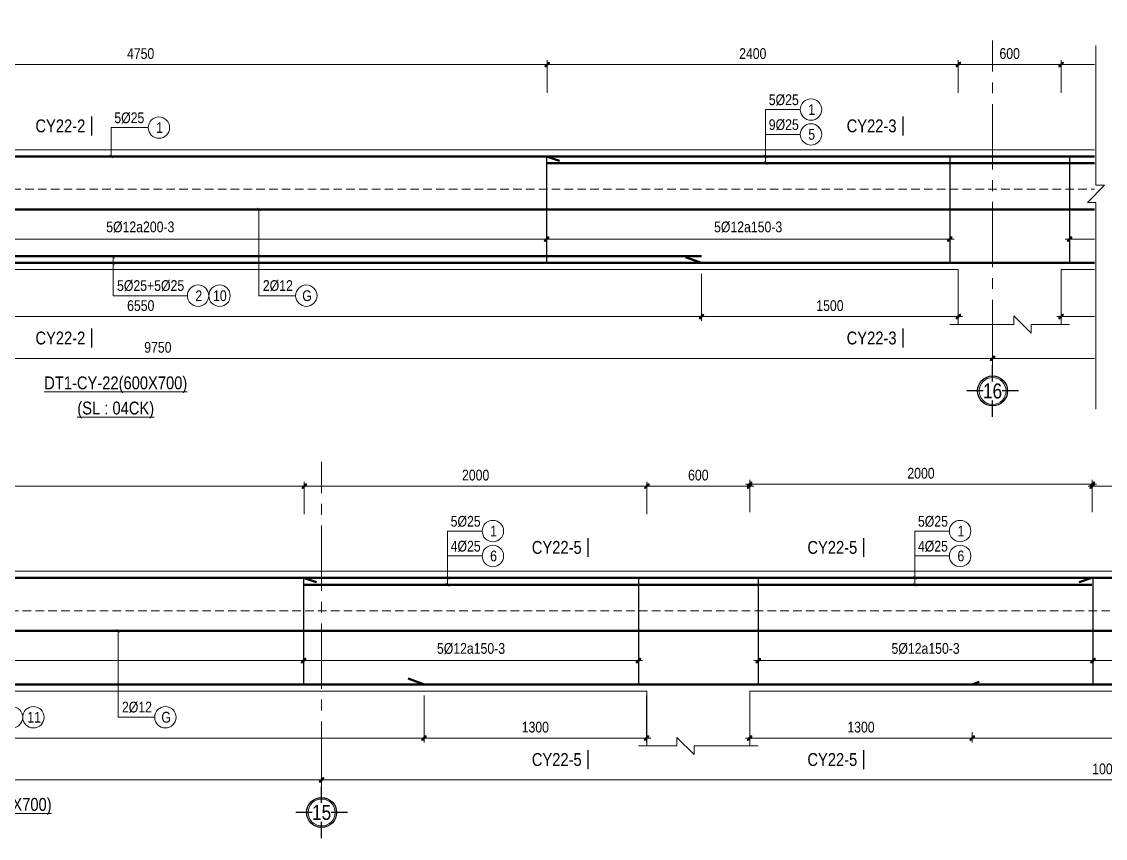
# Model space of a CAD drawing. Header units: millimetres. Extents: x 397144 to 8960116, y 345581 to 674207.
# Drawn here: x 5090010 to 5096339, y 609391 to 614160 of the extents above; entities that cross this region are included whole.
import ezdxf
from ezdxf.enums import TextEntityAlignment as Align
from ezdxf.xclip import XClip

# ---------------------------------------------------------------- set-up
doc = ezdxf.new("R2010")
doc.units = ezdxf.units.MM
doc.header["$XCLIPFRAME"] = 0
doc.header["$PDSIZE"] = -10
doc.linetypes.add('CENTER2', pattern=[28.575, 19.05, -3.175, 3.175, -3.175])
doc.linetypes.add('HIDDEN', pattern=[0.375, 0.25, -0.125])
doc.layers.get('0').update_dxf_attribs({"linetype": 'CONTINUOUS'})
doc.layers.get('Defpoints').update_dxf_attribs({"color": 12, "linetype": 'CONTINUOUS'})
for name, color, linetype, lineweight in [('2', 2, 'CONTINUOUS', 20), ('CDAI', 8, 'CONTINUOUS', 30), ('CTHEP', 2, 'CONTINUOUS', 50), ('DBAO', 3, 'CONTINUOUS', 20), ('DGIONG', 4, 'CONTINUOUS', 13), ('KTH', 150, 'CONTINUOUS', 5), ('Net khuat', 8, 'HIDDEN', 13), ('STICK', 1, 'CONTINUOUS', 9), ('TEXT', 7, 'CONTINUOUS', 15)]:
    doc.layers.add(name, color=color, linetype=linetype, lineweight=lineweight)
doc.layers.add('8', color=8, linetype='CONTINUOUS')
doc.styles.add('HELVECONDENSE', font='VHELVCN_0.TTF')
doc.styles.add('Star-HelCon', font='VHELVCN_0.TTF')
doc.styles.add('TTP-HelCon', font='VHELVCN_0.TTF')
doc.styles.add('VNI-HELVE-CONDENSE', font='VHELVCN_0.TTF')
doc.dimstyles.new('kc-25', dxfattribs={"dimtxt": 62.5, "dimasz": 20, "dimexe": 20, "dimexo": 50, "dimgap": 25, "dimtad": 3, "dimdec": 0, "dimzin": 0, "dimdsep": 46, "dimtxsty": 'VNI-HELVE-CONDENSE', "dimblk": 'DIM', "dimcen": 2.5, "dimclrd": 256, "dimclre": 154, "dimclrt": 7, "dimaunit": 1, "dimadec": 0, "dimazin": 0, "dimtfac": 1, "dimtdec": 0, "dimtix": 1, "dimtmove": 0, "dimatfit": 3, "dimldrblk": 'DOT', "dimfxl": 1, "dimtolj": 1, "dimtzin": 0, "dimarcsym": 0})
doc.dimstyles.new('TTP-25', dxfattribs={"dimscale": 25, "dimtxt": 2.5, "dimasz": 1, "dimexe": 1, "dimexo": 1, "dimgap": 0.09, "dimtad": 0, "dimdec": 4, "dimrnd": 5, "dimzin": 9, "dimdsep": 46, "dimtxsty": 'TTP-HelCon', "dimblk": 'Stick1', "dimcen": 0.09, "dimdle": 1.5, "dimclrd": 256, "dimclre": 256, "dimclrt": 7, "dimadec": 0, "dimazin": 0, "dimtfac": 1, "dimtdec": 4, "dimtmove": 0, "dimatfit": 3, "dimldrblk": '_ArchTick1', "dimfxl": 1, "dimtvp": 1, "dimtolj": 1, "dimtzin": 0, "dimarcsym": 0})

# ---------------------------------------------------------------- blocks, each defined once
blk = doc.blocks.new('Stick1')
at = {"layer": 'STICK'}
h = blk.add_hatch(color=256, dxfattribs=at)
edge = h.paths.add_edge_path()
edge.add_line((0.3, 0.5), (-0.5, -0.3))
edge.add_arc((-0.4, -0.4), 0.141, 135, 315)
edge.add_line((-0.3, -0.5), (0.5, 0.3))
edge.add_arc((0.4, 0.4), 0.141, 315, 495)
blk.add_line((1, 0), (-1, 0), dxfattribs=at)
blk.add_lwpolyline([(0.3, 0.5), (-0.5, -0.3, 1), (-0.3, -0.5), (0.5, 0.3, 1), (0.3, 0.5, 1)], format="xyb", dxfattribs=at)
blk = doc.blocks.new('*D1600')
at = {"layer": 'Defpoints', "color": 0, "transparency": 16777216}
for p in [(5102101.1, 511163.2), (5100102.1, 510974.2), (5102101.1, 510974.2)]:
    blk.add_point(p, dxfattribs=at)
at = {"layer": 'KTH', "lineweight": -2, "transparency": 16777216}
for p, q in [((5100102.1, 510999.2), (5100102.1, 511188.2)), ((5100127.1, 511163.2), (5102076.1, 511163.2)), ((5102101.1, 510999.2), (5102101.1, 511188.2))]:
    blk.add_line(p, q, dxfattribs=at)
at = {"layer": 'KTH', "lineweight": -2, "transparency": 16777216, "xscale": 25, "yscale": 25, "zscale": 25, "rotation": 180}
blk.add_blockref('Stick1', (5100102.1, 511163.2), dxfattribs=at)
at = {"layer": 'KTH', "lineweight": -2, "transparency": 16777216, "xscale": 25, "yscale": 25, "zscale": 25}
blk.add_blockref('Stick1', (5102101.1, 511163.2), dxfattribs=at)
at = {"layer": 'KTH', "color": 7, "transparency": 16777216, "insert": (5101101.6, 511227.1), "char_height": 62.5, "attachment_point": 5, "style": 'TTP-HelCon'}
blk.add_mtext('\\A1;2000', dxfattribs=at)
blk = doc.blocks.new('_ArchTick1')
at = {"color": 0, "const_width": 3.81}
blk.add_lwpolyline([(-12.7, -12.7), (12.7, 12.7)], dxfattribs=at)
blk = doc.blocks.new('*D1601')
at = {"layer": 'Defpoints', "color": 0, "transparency": 16777216}
for p in [(5097097.1, 510218.3), (5099452.1, 510201.7), (5097097.1, 510144.3)]:
    blk.add_point(p, dxfattribs=at)
at = {"layer": 'KTH', "lineweight": -2, "transparency": 16777216}
for p, q in [((5097097.1, 510193.3), (5097097.1, 510119.3)), ((5099427.1, 510144.3), (5097122.1, 510144.3)), ((5099452.1, 510176.7), (5099452.1, 510119.3))]:
    blk.add_line(p, q, dxfattribs=at)
at = {"layer": 'KTH', "lineweight": -2, "transparency": 16777216, "xscale": 25, "yscale": 25, "zscale": 25, "rotation": 180}
blk.add_blockref('Stick1', (5097097.1, 510144.3), dxfattribs=at)
at = {"layer": 'KTH', "lineweight": -2, "transparency": 16777216, "xscale": 25, "yscale": 25, "zscale": 25}
blk.add_blockref('Stick1', (5099452.1, 510144.3), dxfattribs=at)
at = {"layer": 'KTH', "color": 7, "transparency": 16777216, "insert": (5098274.6, 510214.2), "char_height": 62.5, "attachment_point": 5, "style": 'TTP-HelCon'}
blk.add_mtext('\\A1;5Þ12a150-3', dxfattribs=at)
blk = doc.blocks.new('*D1602')
at = {"layer": 'Defpoints', "color": 0, "transparency": 16777216}
for p in [(5100152.1, 510201.7), (5102101.1, 510218.3), (5102101.1, 510144.3)]:
    blk.add_point(p, dxfattribs=at)
at = {"layer": 'KTH', "lineweight": -2, "transparency": 16777216}
for p, q in [((5102101.1, 510193.3), (5102101.1, 510119.3)), ((5100152.1, 510176.7), (5100152.1, 510119.3)), ((5100177.1, 510144.3), (5102076.1, 510144.3))]:
    blk.add_line(p, q, dxfattribs=at)
at = {"layer": 'KTH', "lineweight": -2, "transparency": 16777216, "xscale": 25, "yscale": 25, "zscale": 25, "rotation": 180}
blk.add_blockref('Stick1', (5100152.1, 510144.3), dxfattribs=at)
at = {"layer": 'KTH', "lineweight": -2, "transparency": 16777216, "xscale": 25, "yscale": 25, "zscale": 25}
blk.add_blockref('Stick1', (5102101.1, 510144.3), dxfattribs=at)
at = {"layer": 'KTH', "color": 7, "transparency": 16777216, "insert": (5101126.6, 510214.2), "char_height": 62.5, "attachment_point": 5, "style": 'TTP-HelCon'}
blk.add_mtext('\\A1;5Þ12a150-3', dxfattribs=at)
blk = doc.blocks.new('*D1604')
at = {"layer": 'Defpoints', "color": 0, "transparency": 16777216}
for p in [(5089952.1, 509645.9), (5099702.1, 509645.8), (5099702.1, 509447.9)]:
    blk.add_point(p, dxfattribs=at)
at = {"layer": 'KTH', "lineweight": -2, "transparency": 16777216}
for p, q in [((5089952.1, 509620.9), (5089952.1, 509422.9)), ((5099702.1, 509620.8), (5099702.1, 509422.9)), ((5089977.1, 509447.9), (5099677.1, 509447.9))]:
    blk.add_line(p, q, dxfattribs=at)
at = {"layer": 'KTH', "lineweight": -2, "transparency": 16777216, "xscale": 25, "yscale": 25, "zscale": 25, "rotation": 180}
blk.add_blockref('Stick1', (5089952.1, 509447.9), dxfattribs=at)
at = {"layer": 'KTH', "lineweight": -2, "transparency": 16777216, "xscale": 25, "yscale": 25, "zscale": 25}
blk.add_blockref('Stick1', (5099702.1, 509447.9), dxfattribs=at)
at = {"layer": 'KTH', "color": 7, "transparency": 16777216, "insert": (5094827.1, 509511.7), "char_height": 62.5, "attachment_point": 5, "style": 'TTP-HelCon'}
blk.add_mtext('\\A1;9750', dxfattribs=at)
blk = doc.blocks.new('*D1605')
at = {"layer": 'Defpoints', "color": 0, "transparency": 16777216}
for p in [(5092352.1, 510284.4), (5097097.1, 510284.3), (5097097.1, 510144.3)]:
    blk.add_point(p, dxfattribs=at)
at = {"layer": 'KTH', "lineweight": -2, "transparency": 16777216}
for p, q in [((5092352.1, 510259.4), (5092352.1, 510119.3)), ((5097097.1, 510259.3), (5097097.1, 510119.3)), ((5092377.1, 510144.3), (5097072.1, 510144.3))]:
    blk.add_line(p, q, dxfattribs=at)
at = {"layer": 'KTH', "lineweight": -2, "transparency": 16777216, "xscale": 25, "yscale": 25, "zscale": 25, "rotation": 180}
blk.add_blockref('Stick1', (5092352.1, 510144.3), dxfattribs=at)
at = {"layer": 'KTH', "lineweight": -2, "transparency": 16777216, "xscale": 25, "yscale": 25, "zscale": 25}
blk.add_blockref('Stick1', (5097097.1, 510144.3), dxfattribs=at)
at = {"layer": 'KTH', "color": 7, "transparency": 16777216, "insert": (5094724.6, 510214.2), "char_height": 62.5, "attachment_point": 5, "style": 'TTP-HelCon'}
blk.add_mtext('\\A1;5Þ12a200-3', dxfattribs=at)
blk = doc.blocks.new('*D1607')
at = {"layer": 'Defpoints', "color": 0, "transparency": 16777216}
for p in [(5092352.1, 511163.2), (5092352.1, 510974.3), (5097101.1, 510974.2)]:
    blk.add_point(p, dxfattribs=at)
at = {"layer": 'KTH', "lineweight": -2, "transparency": 16777216}
for p, q in [((5092352.1, 510999.3), (5092352.1, 511188.2)), ((5097076.1, 511163.2), (5092377.1, 511163.2)), ((5097101.1, 510999.2), (5097101.1, 511188.2))]:
    blk.add_line(p, q, dxfattribs=at)
at = {"layer": 'KTH', "lineweight": -2, "transparency": 16777216, "xscale": 25, "yscale": 25, "zscale": 25, "rotation": 180}
blk.add_blockref('Stick1', (5092352.1, 511163.2), dxfattribs=at)
at = {"layer": 'KTH', "lineweight": -2, "transparency": 16777216, "xscale": 25, "yscale": 25, "zscale": 25}
blk.add_blockref('Stick1', (5097101.1, 511163.2), dxfattribs=at)
at = {"layer": 'KTH', "color": 7, "transparency": 16777216, "insert": (5094726.6, 511227.1), "char_height": 62.5, "attachment_point": 5, "style": 'TTP-HelCon'}
blk.add_mtext('\\A1;4750', dxfattribs=at)
blk = doc.blocks.new('*D1609')
at = {"layer": 'Defpoints', "color": 0, "transparency": 16777216}
for p in [(5099502.1, 511163.2), (5097101.1, 510974.2), (5099502.1, 510974.2)]:
    blk.add_point(p, dxfattribs=at)
at = {"layer": 'KTH', "lineweight": -2, "transparency": 16777216}
for p, q in [((5097101.1, 510999.2), (5097101.1, 511188.2)), ((5097126.1, 511163.2), (5099477.1, 511163.2)), ((5099502.1, 510999.2), (5099502.1, 511188.2))]:
    blk.add_line(p, q, dxfattribs=at)
at = {"layer": 'KTH', "lineweight": -2, "transparency": 16777216, "xscale": 25, "yscale": 25, "zscale": 25, "rotation": 180}
blk.add_blockref('Stick1', (5097101.1, 511163.2), dxfattribs=at)
at = {"layer": 'KTH', "lineweight": -2, "transparency": 16777216, "xscale": 25, "yscale": 25, "zscale": 25}
blk.add_blockref('Stick1', (5099502.1, 511163.2), dxfattribs=at)
at = {"layer": 'KTH', "color": 7, "transparency": 16777216, "insert": (5098301.6, 511227.1), "char_height": 62.5, "attachment_point": 5, "style": 'TTP-HelCon'}
blk.add_mtext('\\A1;2400', dxfattribs=at)
blk = doc.blocks.new('dau truc')
blk.add_circle((0, 0), 180)
at = {"layer": '8'}
for p, q in [((0, 127), (0, 345)), ((-127, 0), (-345, 0)), ((345, 0), (127, 0)), ((0, -345), (0, -127))]:
    blk.add_line(p, q, dxfattribs=at)
blk.add_circle((0, 0), 200, dxfattribs=at)
at = {"layer": 'TEXT', "style": 'HELVECONDENSE'}
blk.add_attdef('A', text='', height=233, dxfattribs=at).set_placement((0, 0), align=Align.MIDDLE)
blk = doc.blocks.new('*D1611')
at = {"layer": 'Defpoints', "color": 0, "transparency": 16777216}
for p in [(5100102.1, 511163.2), (5099502.1, 510999.2), (5100102.1, 510974.2)]:
    blk.add_point(p, dxfattribs=at)
at = {"layer": 'KTH', "lineweight": -2, "transparency": 16777216}
for p, q in [((5099502.1, 511024.2), (5099502.1, 511188.2)), ((5099527.1, 511163.2), (5100077.1, 511163.2)), ((5100102.1, 510999.2), (5100102.1, 511188.2))]:
    blk.add_line(p, q, dxfattribs=at)
at = {"layer": 'KTH', "lineweight": -2, "transparency": 16777216, "xscale": 25, "yscale": 25, "zscale": 25, "rotation": 180}
blk.add_blockref('Stick1', (5099502.1, 511163.2), dxfattribs=at)
at = {"layer": 'KTH', "lineweight": -2, "transparency": 16777216, "xscale": 25, "yscale": 25, "zscale": 25}
blk.add_blockref('Stick1', (5100102.1, 511163.2), dxfattribs=at)
at = {"layer": 'KTH', "color": 7, "transparency": 16777216, "insert": (5099802.1, 511227.1), "char_height": 62.5, "attachment_point": 5, "style": 'TTP-HelCon'}
blk.add_mtext('\\A1;600', dxfattribs=at)
blk = doc.blocks.new('DIM')
h = blk.add_hatch(color=1)
h.paths.add_polyline_path([(0.49, 0.29, 1), (0.29, 0.49), (-0.19, 0), (0.19, 0)])
h.paths.add_polyline_path([(0.19, 0), (-0.19, 0), (-0.49, -0.29, 1), (-0.29, -0.49)])
at = {"color": 9}
for p, q in [((-0.19, 0), (-1.5, 0)), ((0.19, 0), (1.5, 0))]:
    blk.add_line(p, q, dxfattribs=at)
at = {"color": 1}
for p, q in [((-0.49, -0.29), (0.29, 0.49)), ((-0.29, -0.49), (0.49, 0.29)), ((-0.19, 0), (0.19, 0))]:
    blk.add_line(p, q, dxfattribs=at)
blk.add_arc((-0.39, -0.39), 0.138, 135, 315, dxfattribs=at)
blk = doc.blocks.new('*D1613')
at = {"layer": 'Defpoints', "color": 0, "transparency": 16777216}
for p in [(5091452.1, 509965.9), (5098002.1, 509903.2), (5098002.1, 509691.7)]:
    blk.add_point(p, dxfattribs=at)
at = {"layer": 'KTH', "lineweight": -2, "transparency": 16777216}
for p, q in [((5091452.1, 509940.9), (5091452.1, 509666.7)), ((5098002.1, 509878.2), (5098002.1, 509666.7)), ((5091477.1, 509691.7), (5097977.1, 509691.7))]:
    blk.add_line(p, q, dxfattribs=at)
at = {"layer": 'KTH', "lineweight": -2, "transparency": 16777216, "xscale": 25, "yscale": 25, "zscale": 25, "rotation": 180}
blk.add_blockref('Stick1', (5091452.1, 509691.7), dxfattribs=at)
at = {"layer": 'KTH', "lineweight": -2, "transparency": 16777216, "xscale": 25, "yscale": 25, "zscale": 25}
blk.add_blockref('Stick1', (5098002.1, 509691.7), dxfattribs=at)
at = {"layer": 'KTH', "color": 7, "transparency": 16777216, "insert": (5094727.1, 509755.5), "char_height": 62.5, "attachment_point": 5, "style": 'TTP-HelCon'}
blk.add_mtext('\\A1;6550', dxfattribs=at)
blk = doc.blocks.new('*D1614')
at = {"layer": 'Defpoints', "color": 0, "transparency": 16777216}
for p in [(5098002.1, 509965.9), (5099502.1, 509965.9), (5099502.1, 509691.7)]:
    blk.add_point(p, dxfattribs=at)
at = {"layer": 'KTH', "lineweight": -2, "transparency": 16777216}
for p, q in [((5098002.1, 509940.9), (5098002.1, 509666.7)), ((5099502.1, 509940.9), (5099502.1, 509666.7)), ((5098027.1, 509691.7), (5099477.1, 509691.7))]:
    blk.add_line(p, q, dxfattribs=at)
at = {"layer": 'KTH', "lineweight": -2, "transparency": 16777216, "xscale": 25, "yscale": 25, "zscale": 25, "rotation": 180}
blk.add_blockref('Stick1', (5098002.1, 509691.7), dxfattribs=at)
at = {"layer": 'KTH', "lineweight": -2, "transparency": 16777216, "xscale": 25, "yscale": 25, "zscale": 25}
blk.add_blockref('Stick1', (5099502.1, 509691.7), dxfattribs=at)
at = {"layer": 'KTH', "color": 7, "transparency": 16777216, "insert": (5098752.1, 509755.5), "char_height": 62.5, "attachment_point": 5, "style": 'TTP-HelCon'}
blk.add_mtext('\\A1;1500', dxfattribs=at)
blk = doc.blocks.new('*D1617')
at = {"layer": 'Defpoints', "color": 0, "transparency": 16777216}
for p in [(5105997.1, 510284.3), (5107952.1, 510201.8), (5105997.1, 510144.3)]:
    blk.add_point(p, dxfattribs=at)
at = {"layer": 'KTH', "lineweight": -2, "transparency": 16777216}
for p, q in [((5105997.1, 510259.3), (5105997.1, 510119.3)), ((5107952.1, 510176.8), (5107952.1, 510119.3)), ((5107927.1, 510144.3), (5106022.1, 510144.3))]:
    blk.add_line(p, q, dxfattribs=at)
at = {"layer": 'KTH', "lineweight": -2, "transparency": 16777216, "xscale": 25, "yscale": 25, "zscale": 25, "rotation": 180}
blk.add_blockref('Stick1', (5105997.1, 510144.3), dxfattribs=at)
at = {"layer": 'KTH', "lineweight": -2, "transparency": 16777216, "xscale": 25, "yscale": 25, "zscale": 25}
blk.add_blockref('Stick1', (5107952.1, 510144.3), dxfattribs=at)
at = {"layer": 'KTH', "color": 7, "transparency": 16777216, "insert": (5106974.6, 510214.3), "char_height": 62.5, "attachment_point": 5, "style": 'TTP-HelCon'}
blk.add_mtext('\\A1;5Þ12a150-3', dxfattribs=at)
blk = doc.blocks.new('*D1618')
at = {"layer": 'Defpoints', "color": 0, "transparency": 16777216}
for p in [(5110607.1, 510284.4), (5108652.1, 510201.8), (5110607.1, 510144.3)]:
    blk.add_point(p, dxfattribs=at)
at = {"layer": 'KTH', "lineweight": -2, "transparency": 16777216}
for p, q in [((5110607.1, 510259.4), (5110607.1, 510119.3)), ((5108652.1, 510176.8), (5108652.1, 510119.3)), ((5108677.1, 510144.3), (5110582.1, 510144.3))]:
    blk.add_line(p, q, dxfattribs=at)
at = {"layer": 'KTH', "lineweight": -2, "transparency": 16777216, "xscale": 25, "yscale": 25, "zscale": 25, "rotation": 180}
blk.add_blockref('Stick1', (5108652.1, 510144.3), dxfattribs=at)
at = {"layer": 'KTH', "lineweight": -2, "transparency": 16777216, "xscale": 25, "yscale": 25, "zscale": 25}
blk.add_blockref('Stick1', (5110607.1, 510144.3), dxfattribs=at)
at = {"layer": 'KTH', "color": 7, "transparency": 16777216, "insert": (5109629.6, 510214.3), "char_height": 62.5, "attachment_point": 5, "style": 'TTP-HelCon'}
blk.add_mtext('\\A1;5Þ12a150-3', dxfattribs=at)
blk = doc.blocks.new('*D1619')
at = {"layer": 'Defpoints', "color": 0, "transparency": 16777216}
for p in [(5108602.1, 511163.3), (5108002.1, 511010.2), (5108602.1, 511010.2)]:
    blk.add_point(p, dxfattribs=at)
at = {"layer": 'KTH', "lineweight": -2, "transparency": 16777216}
for p, q in [((5108002.1, 511035.2), (5108002.1, 511188.3)), ((5108027.1, 511163.3), (5108577.1, 511163.3)), ((5108602.1, 511035.2), (5108602.1, 511188.3))]:
    blk.add_line(p, q, dxfattribs=at)
at = {"layer": 'KTH', "lineweight": -2, "transparency": 16777216, "xscale": 25, "yscale": 25, "zscale": 25, "rotation": 180}
blk.add_blockref('Stick1', (5108002.1, 511163.3), dxfattribs=at)
at = {"layer": 'KTH', "lineweight": -2, "transparency": 16777216, "xscale": 25, "yscale": 25, "zscale": 25}
blk.add_blockref('Stick1', (5108602.1, 511163.3), dxfattribs=at)
at = {"layer": 'KTH', "color": 7, "transparency": 16777216, "insert": (5108302.1, 511227.1), "char_height": 62.5, "attachment_point": 5, "style": 'TTP-HelCon'}
blk.add_mtext('\\A1;600', dxfattribs=at)
blk = doc.blocks.new('*D1625')
at = {"layer": 'Defpoints', "color": 0, "transparency": 16777216}
for p in [(5108002.1, 511163.2), (5106001.1, 510974.2), (5108002.1, 510974.2)]:
    blk.add_point(p, dxfattribs=at)
at = {"layer": 'KTH', "lineweight": -2, "transparency": 16777216}
for p, q in [((5106001.1, 510999.2), (5106001.1, 511188.2)), ((5106026.1, 511163.2), (5107977.1, 511163.2)), ((5108002.1, 510999.2), (5108002.1, 511188.2))]:
    blk.add_line(p, q, dxfattribs=at)
at = {"layer": 'KTH', "lineweight": -2, "transparency": 16777216, "xscale": 25, "yscale": 25, "zscale": 25, "rotation": 180}
blk.add_blockref('Stick1', (5106001.1, 511163.2), dxfattribs=at)
at = {"layer": 'KTH', "lineweight": -2, "transparency": 16777216, "xscale": 25, "yscale": 25, "zscale": 25}
blk.add_blockref('Stick1', (5108002.1, 511163.2), dxfattribs=at)
at = {"layer": 'KTH', "color": 7, "transparency": 16777216, "insert": (5107001.6, 511227.1), "char_height": 62.5, "attachment_point": 5, "style": 'TTP-HelCon'}
blk.add_mtext('\\A1;2000', dxfattribs=at)
blk = doc.blocks.new('*D1626')
at = {"layer": 'Defpoints', "color": 0, "transparency": 16777216}
for p in [(5106001.1, 511163.2), (5102101.1, 510974.2), (5106001.1, 510974.2)]:
    blk.add_point(p, dxfattribs=at)
at = {"layer": 'KTH', "lineweight": -2, "transparency": 16777216}
for p, q in [((5102101.1, 510999.2), (5102101.1, 511188.2)), ((5102126.1, 511163.2), (5105976.1, 511163.2)), ((5106001.1, 510999.2), (5106001.1, 511188.2))]:
    blk.add_line(p, q, dxfattribs=at)
at = {"layer": 'KTH', "lineweight": -2, "transparency": 16777216, "xscale": 25, "yscale": 25, "zscale": 25, "rotation": 180}
blk.add_blockref('Stick1', (5102101.1, 511163.2), dxfattribs=at)
at = {"layer": 'KTH', "lineweight": -2, "transparency": 16777216, "xscale": 25, "yscale": 25, "zscale": 25}
blk.add_blockref('Stick1', (5106001.1, 511163.2), dxfattribs=at)
at = {"layer": 'KTH', "color": 7, "transparency": 16777216, "insert": (5104051.1, 511227.1), "char_height": 62.5, "attachment_point": 5, "style": 'TTP-HelCon'}
blk.add_mtext('\\A1;3900', dxfattribs=at)
blk = doc.blocks.new('*D1627')
at = {"layer": 'Defpoints', "color": 0, "transparency": 16777216}
for p in [(5110603.1, 511174.2), (5108602.1, 510985.2), (5110603.1, 510985.2)]:
    blk.add_point(p, dxfattribs=at)
at = {"layer": 'KTH', "lineweight": -2, "transparency": 16777216}
for p, q in [((5108602.1, 511010.2), (5108602.1, 511199.2)), ((5110603.1, 511010.2), (5110603.1, 511199.2)), ((5108627.1, 511174.2), (5110578.1, 511174.2))]:
    blk.add_line(p, q, dxfattribs=at)
at = {"layer": 'KTH', "lineweight": -2, "transparency": 16777216, "xscale": 25, "yscale": 25, "zscale": 25, "rotation": 180}
blk.add_blockref('Stick1', (5108602.1, 511174.2), dxfattribs=at)
at = {"layer": 'KTH', "lineweight": -2, "transparency": 16777216, "xscale": 25, "yscale": 25, "zscale": 25}
blk.add_blockref('Stick1', (5110603.1, 511174.2), dxfattribs=at)
at = {"layer": 'KTH', "color": 7, "transparency": 16777216, "insert": (5109602.6, 511238), "char_height": 62.5, "attachment_point": 5, "style": 'TTP-HelCon'}
blk.add_mtext('\\A1;2000', dxfattribs=at)
blk = doc.blocks.new('*D1632')
at = {"layer": 'Defpoints', "color": 0, "transparency": 16777216}
for p in [(5102101.1, 510284.4), (5105997.1, 510284.3), (5105997.1, 510144.3)]:
    blk.add_point(p, dxfattribs=at)
at = {"layer": 'KTH', "lineweight": -2, "transparency": 16777216}
for p, q in [((5102101.1, 510259.4), (5102101.1, 510119.3)), ((5105997.1, 510259.3), (5105997.1, 510119.3)), ((5102126.1, 510144.3), (5105972.1, 510144.3))]:
    blk.add_line(p, q, dxfattribs=at)
at = {"layer": 'KTH', "lineweight": -2, "transparency": 16777216, "xscale": 25, "yscale": 25, "zscale": 25, "rotation": 180}
blk.add_blockref('Stick1', (5102101.1, 510144.3), dxfattribs=at)
at = {"layer": 'KTH', "lineweight": -2, "transparency": 16777216, "xscale": 25, "yscale": 25, "zscale": 25}
blk.add_blockref('Stick1', (5105997.1, 510144.3), dxfattribs=at)
at = {"layer": 'KTH', "color": 7, "transparency": 16777216, "insert": (5104049.1, 510214.2), "char_height": 62.5, "attachment_point": 5, "style": 'TTP-HelCon'}
blk.add_mtext('\\A1;5Þ12a200-3', dxfattribs=at)
blk = doc.blocks.new('*D1633')
at = {"layer": 'Defpoints', "color": 0, "transparency": 16777216}
for p in [(5110607.1, 510284.4), (5113697.1, 510284.3), (5113697.1, 510144.3)]:
    blk.add_point(p, dxfattribs=at)
at = {"layer": 'KTH', "lineweight": -2, "transparency": 16777216}
for p, q in [((5110607.1, 510259.4), (5110607.1, 510119.3)), ((5113697.1, 510259.3), (5113697.1, 510119.3)), ((5110632.1, 510144.3), (5113672.1, 510144.3))]:
    blk.add_line(p, q, dxfattribs=at)
at = {"layer": 'KTH', "lineweight": -2, "transparency": 16777216, "xscale": 25, "yscale": 25, "zscale": 25, "rotation": 180}
blk.add_blockref('Stick1', (5110607.1, 510144.3), dxfattribs=at)
at = {"layer": 'KTH', "lineweight": -2, "transparency": 16777216, "xscale": 25, "yscale": 25, "zscale": 25}
blk.add_blockref('Stick1', (5113697.1, 510144.3), dxfattribs=at)
at = {"layer": 'KTH', "color": 7, "transparency": 16777216, "insert": (5112152.1, 510214.2), "char_height": 62.5, "attachment_point": 5, "style": 'TTP-HelCon'}
blk.add_mtext('\\A1;5Þ12a200-3', dxfattribs=at)
blk = doc.blocks.new('*D1635')
at = {"layer": 'Defpoints', "color": 0, "transparency": 16777216}
for p in [(5113701.1, 511163.2), (5110603.1, 510985.2), (5113701.1, 510974.2)]:
    blk.add_point(p, dxfattribs=at)
at = {"layer": 'KTH', "lineweight": -2, "transparency": 16777216}
for p, q in [((5110603.1, 511010.2), (5110603.1, 511188.2)), ((5110628.1, 511163.2), (5113676.1, 511163.2)), ((5113701.1, 510999.2), (5113701.1, 511188.2))]:
    blk.add_line(p, q, dxfattribs=at)
at = {"layer": 'KTH', "lineweight": -2, "transparency": 16777216, "xscale": 25, "yscale": 25, "zscale": 25, "rotation": 180}
blk.add_blockref('Stick1', (5110603.1, 511163.2), dxfattribs=at)
at = {"layer": 'KTH', "lineweight": -2, "transparency": 16777216, "xscale": 25, "yscale": 25, "zscale": 25}
blk.add_blockref('Stick1', (5113701.1, 511163.2), dxfattribs=at)
at = {"layer": 'KTH', "color": 7, "transparency": 16777216, "insert": (5112152.1, 511227.1), "char_height": 62.5, "attachment_point": 5, "style": 'TTP-HelCon'}
blk.add_mtext('\\A1;3900', dxfattribs=at)
blk = doc.blocks.new('*D1654')
at = {"layer": 'Defpoints', "color": 0, "transparency": 16777216}
for p in [(5099702.1, 509645.8), (5106102.1, 509645.8), (5106102.1, 509447.9)]:
    blk.add_point(p, dxfattribs=at)
at = {"layer": 'KTH', "lineweight": -2, "transparency": 16777216}
for p, q in [((5099702.1, 509620.8), (5099702.1, 509422.9)), ((5106102.1, 509620.8), (5106102.1, 509422.9)), ((5099727.1, 509447.9), (5106077.1, 509447.9))]:
    blk.add_line(p, q, dxfattribs=at)
at = {"layer": 'KTH', "lineweight": -2, "transparency": 16777216, "xscale": 25, "yscale": 25, "zscale": 25, "rotation": 180}
blk.add_blockref('Stick1', (5099702.1, 509447.9), dxfattribs=at)
at = {"layer": 'KTH', "lineweight": -2, "transparency": 16777216, "xscale": 25, "yscale": 25, "zscale": 25}
blk.add_blockref('Stick1', (5106102.1, 509447.9), dxfattribs=at)
at = {"layer": 'KTH', "color": 7, "transparency": 16777216, "insert": (5102902.1, 509511.7), "char_height": 62.5, "attachment_point": 5, "style": 'TTP-HelCon'}
blk.add_mtext('\\A1;6400', dxfattribs=at)
blk = doc.blocks.new('*D1655')
at = {"layer": 'Defpoints', "color": 0, "transparency": 16777216}
for p in [(5106102.1, 509645.8), (5115302.1, 509544.7), (5115302.1, 509447.9)]:
    blk.add_point(p, dxfattribs=at)
at = {"layer": 'KTH', "lineweight": -2, "transparency": 16777216}
for p, q in [((5106102.1, 509620.8), (5106102.1, 509422.9)), ((5115302.1, 509519.7), (5115302.1, 509422.9)), ((5106127.1, 509447.9), (5115277.1, 509447.9))]:
    blk.add_line(p, q, dxfattribs=at)
at = {"layer": 'KTH', "lineweight": -2, "transparency": 16777216, "xscale": 25, "yscale": 25, "zscale": 25, "rotation": 180}
blk.add_blockref('Stick1', (5106102.1, 509447.9), dxfattribs=at)
at = {"layer": 'KTH', "lineweight": -2, "transparency": 16777216, "xscale": 25, "yscale": 25, "zscale": 25}
blk.add_blockref('Stick1', (5115302.1, 509447.9), dxfattribs=at)
at = {"layer": 'KTH', "color": 7, "transparency": 16777216, "insert": (5110702.1, 509511.7), "char_height": 62.5, "attachment_point": 5, "style": 'TTP-HelCon'}
blk.add_mtext('\\A1;10000', dxfattribs=at)
blk = doc.blocks.new('*D1638')
at = {"layer": 'Defpoints', "color": 0, "transparency": 16777216}
for p in [(5108602.1, 509965.8), (5109902.1, 509751.6), (5109902.1, 509691.7)]:
    blk.add_point(p, dxfattribs=at)
at = {"layer": 'KTH', "lineweight": -2, "transparency": 16777216}
for p, q in [((5108602.1, 509940.8), (5108602.1, 509666.7)), ((5108627.1, 509691.7), (5109877.1, 509691.7)), ((5109902.1, 509726.6), (5109902.1, 509666.7))]:
    blk.add_line(p, q, dxfattribs=at)
at = {"layer": 'KTH', "lineweight": -2, "transparency": 16777216, "xscale": 25, "yscale": 25, "zscale": 25, "rotation": 180}
blk.add_blockref('Stick1', (5108602.1, 509691.7), dxfattribs=at)
at = {"layer": 'KTH', "lineweight": -2, "transparency": 16777216, "xscale": 25, "yscale": 25, "zscale": 25}
blk.add_blockref('Stick1', (5109902.1, 509691.7), dxfattribs=at)
at = {"layer": 'KTH', "color": 7, "transparency": 16777216, "insert": (5109252.1, 509755.5), "char_height": 62.5, "attachment_point": 5, "style": 'TTP-HelCon'}
blk.add_mtext('\\A1;1300', dxfattribs=at)
blk = doc.blocks.new('*D1640')
at = {"layer": 'Defpoints', "color": 0, "transparency": 16777216}
for p in [(5109902.1, 509751.6), (5114400.1, 509726.6), (5114400.1, 509691.7)]:
    blk.add_point(p, dxfattribs=at)
at = {"layer": 'KTH', "lineweight": -2, "transparency": 16777216}
for p, q in [((5109902.1, 509726.6), (5109902.1, 509666.7)), ((5109927.1, 509691.7), (5114375.1, 509691.7)), ((5114400.1, 509701.6), (5114400.1, 509666.7))]:
    blk.add_line(p, q, dxfattribs=at)
at = {"layer": 'KTH', "lineweight": -2, "transparency": 16777216, "xscale": 25, "yscale": 25, "zscale": 25, "rotation": 180}
blk.add_blockref('Stick1', (5109902.1, 509691.7), dxfattribs=at)
at = {"layer": 'KTH', "lineweight": -2, "transparency": 16777216, "xscale": 25, "yscale": 25, "zscale": 25}
blk.add_blockref('Stick1', (5114400.1, 509691.7), dxfattribs=at)
at = {"layer": 'KTH', "color": 7, "transparency": 16777216, "insert": (5112151.1, 509755.5), "char_height": 62.5, "attachment_point": 5, "style": 'TTP-HelCon'}
blk.add_mtext('\\A1;5300', dxfattribs=at)
blk = doc.blocks.new('MC')
at = {"layer": 'CTHEP', "const_width": 10}
blk.add_lwpolyline([(0, 150), (0, 0)], dxfattribs=at)
at = {"layer": 'TEXT', "style": 'TTP-HelCon'}
blk.add_attdef('A', text='', height=100, dxfattribs=at).set_placement((-50, 25.5), align=Align.RIGHT)
blk = doc.blocks.new('*D1650')
at = {"layer": 'Defpoints', "color": 0, "transparency": 16777216}
for p in [(5100102.1, 509965.9), (5101402.1, 509965.9), (5101402.1, 509691.7)]:
    blk.add_point(p, dxfattribs=at)
at = {"layer": 'KTH', "lineweight": -2, "transparency": 16777216}
for p, q in [((5100102.1, 509940.9), (5100102.1, 509666.7)), ((5101402.1, 509940.9), (5101402.1, 509666.7)), ((5100127.1, 509691.7), (5101377.1, 509691.7))]:
    blk.add_line(p, q, dxfattribs=at)
at = {"layer": 'KTH', "lineweight": -2, "transparency": 16777216, "xscale": 25, "yscale": 25, "zscale": 25, "rotation": 180}
blk.add_blockref('Stick1', (5100102.1, 509691.7), dxfattribs=at)
at = {"layer": 'KTH', "lineweight": -2, "transparency": 16777216, "xscale": 25, "yscale": 25, "zscale": 25}
blk.add_blockref('Stick1', (5101402.1, 509691.7), dxfattribs=at)
at = {"layer": 'KTH', "color": 7, "transparency": 16777216, "insert": (5100752.1, 509755.5), "char_height": 62.5, "attachment_point": 5, "style": 'TTP-HelCon'}
blk.add_mtext('\\A1;1300', dxfattribs=at)
blk = doc.blocks.new('*D1651')
at = {"layer": 'Defpoints', "color": 0, "transparency": 16777216}
for p in [(5106700.1, 509965.9), (5108000.1, 509965.9), (5106700.1, 509691.7)]:
    blk.add_point(p, dxfattribs=at)
at = {"layer": 'KTH', "lineweight": -2, "transparency": 16777216}
for p, q in [((5106700.1, 509940.9), (5106700.1, 509666.7)), ((5108000.1, 509940.9), (5108000.1, 509666.7)), ((5107975.1, 509691.7), (5106725.1, 509691.7))]:
    blk.add_line(p, q, dxfattribs=at)
at = {"layer": 'KTH', "lineweight": -2, "transparency": 16777216, "xscale": 25, "yscale": 25, "zscale": 25, "rotation": 180}
blk.add_blockref('Stick1', (5106700.1, 509691.7), dxfattribs=at)
at = {"layer": 'KTH', "lineweight": -2, "transparency": 16777216, "xscale": 25, "yscale": 25, "zscale": 25}
blk.add_blockref('Stick1', (5108000.1, 509691.7), dxfattribs=at)
at = {"layer": 'KTH', "color": 7, "transparency": 16777216, "insert": (5107350.1, 509755.5), "char_height": 62.5, "attachment_point": 5, "style": 'TTP-HelCon'}
blk.add_mtext('\\A1;1300', dxfattribs=at)
blk = doc.blocks.new('*D1652')
at = {"layer": 'Defpoints', "color": 0, "transparency": 16777216}
for p in [(5101402.1, 509965.9), (5106700.1, 509889.3), (5106700.1, 509691.7)]:
    blk.add_point(p, dxfattribs=at)
at = {"layer": 'KTH', "lineweight": -2, "transparency": 16777216}
for p, q in [((5101402.1, 509940.9), (5101402.1, 509666.7)), ((5106700.1, 509864.3), (5106700.1, 509666.7)), ((5101427.1, 509691.7), (5106675.1, 509691.7))]:
    blk.add_line(p, q, dxfattribs=at)
at = {"layer": 'KTH', "lineweight": -2, "transparency": 16777216, "xscale": 25, "yscale": 25, "zscale": 25, "rotation": 180}
blk.add_blockref('Stick1', (5101402.1, 509691.7), dxfattribs=at)
at = {"layer": 'KTH', "lineweight": -2, "transparency": 16777216, "xscale": 25, "yscale": 25, "zscale": 25}
blk.add_blockref('Stick1', (5106700.1, 509691.7), dxfattribs=at)
at = {"layer": 'KTH', "color": 7, "transparency": 16777216, "insert": (5104051.1, 509755.5), "char_height": 62.5, "attachment_point": 5, "style": 'TTP-HelCon'}
blk.add_mtext('\\A1;5300', dxfattribs=at)
blk = doc.blocks.new('CY22')
at = {"layer": 'CDAI', "ltscale": 52.5}
for p, q in [((5097097.10655, 510630.84286), (5097097.10655, 510004.87186)), ((5099452.10655, 510630.84286), (5099452.10655, 510004.86708)), ((5100152.10795, 510630.83903), (5100152.10795, 510000.83903)), ((5105997.10795, 510630.84286), (5105997.10795, 510004.87186)), ((5107952.10795, 510630.91499), (5107952.10795, 510000.91499)), ((5108652.10535, 510630.91116), (5108652.10535, 510004.89503)), ((5110607.10535, 510630.84286), (5110607.10535, 510004.87186))]:
    blk.add_line(p, q, dxfattribs=at)
at = {"layer": 'CTHEP'}
for p, q in [((5097172.10655, 510601.84286), (5097097.10655, 510626.84286)), ((5106072.10795, 510601.84286), (5105997.10795, 510626.84286)), ((5110526.10935, 510601.83903), (5110601.10935, 510626.83903)), ((5097101.14603, 510586.90183), (5102101.10795, 510586.90183)), ((5106001.14743, 510586.90183), (5110601.10935, 510586.90183)), ((5089735.84052, 510317.9031), (5131437.8195, 510317.85497)), ((5091452.11186, 510044.89075), (5098002.10674, 510044.89196)), ((5098002.10674, 510004.89196), (5097909.41424, 510039.19621)), ((5106700.10814, 510004.89196), (5106607.41564, 510039.19621)), ((5109902.10935, 510004.86165), (5109941.60834, 510020.55352))]:
    blk.add_line(p, q, dxfattribs=at)
for points in [[(5131621.18429, 509998.65546), (5131621.18429, 510626.84267), (5089582.11547, 510626.90741), (5089582.11547, 510000.64492)], [(5089655.37267, 510381.30833), (5089655.37267, 510004.91825), (5089655.37267, 510004.91825), (5089950.98574, 510004.8952), (5099502.10655, 510004.86691), (5100076.15206, 510004.86502), (5131549.85415, 510004.84288), (5131549.85415, 510527.71839)]]:
    blk.add_lwpolyline(points, dxfattribs=at)
at = {"layer": 'DBAO'}
for points in [[(5089552.11547, 509645.91499), (5089552.11547, 510666.07814), (5099650.0128, 510665.83908)], [(5124802.11671, 509965.80766), (5131651.18429, 509965.80027), (5131651.18429, 510665.79698), (5099650.0128, 510665.84182)], [(5089952.11531, 509645.91116), (5089952.11531, 509965.88535), (5099502.10655, 509965.84286), (5099502.10655, 509645.84286)], [(5100102.10795, 509965.83903), (5108002.10795, 509965.82927)], [(5100102.10795, 509645.83903), (5100102.10795, 509965.83903)], [(5108002.10795, 509645.91499), (5108002.10795, 509965.91499)], [(5108602.10935, 509645.83903), (5108602.10935, 509965.83903)], [(5108602.10935, 509965.82851), (5115702.11791, 509965.81875)]]:
    blk.add_lwpolyline(points, dxfattribs=at)
at = {"layer": 'DGIONG'}
for points in [[(5099452.10655, 509645.84286), (5099827.10795, 509645.83903), (5099827.10795, 509695.83903), (5099927.10795, 509595.83903), (5099927.10795, 509645.83903), (5100152.10795, 509645.83903)], [(5107952.10795, 509645.91499), (5108177.10795, 509645.91499), (5108177.10795, 509695.91499), (5108277.10795, 509595.91499), (5108277.10795, 509645.91499), (5108652.10535, 509645.91116)]]:
    blk.add_lwpolyline(points, dxfattribs=at)
for centre in [(5098641.66983, 510900.71938), (5107102.20003, 510900.71938), (5109831.28077, 510900.71938), (5094833.06446, 510795.42733), (5098641.66983, 510755.42038), (5107102.20003, 510755.42038), (5109831.28077, 510755.42038), (5095062.19123, 509813.77209), (5095187.19123, 509813.77209), (5095694.26126, 509813.82932), (5104293.96389, 509813.87396), (5104418.96389, 509813.87396), (5105189.82336, 509813.82932)]:
    blk.add_circle(centre, 62.5, dxfattribs=at)
at = {"layer": 'Net khuat', "linetype": 'CENTER2', "ltscale": 20}
for p, q in [((5099702.11531, 509408.42121), (5099702.11531, 511413.76386)), ((5106102.11531, 509408.42121), (5106102.11531, 511413.76386))]:
    blk.add_line(p, q, dxfattribs=at)
at = {"layer": 'Net khuat', "ltscale": 200}
blk.add_lwpolyline([(5089552.11547, 510435.91822), (5131651.18429, 510435.91822)], dxfattribs=at)
at = {"xscale": 0.75, "yscale": 0.75, "zscale": 0.75}
for p, values in [((5094440.79289, 510748.79485), {'A': 'CY22-2'}), ((5099178.70483, 510748.79485), {'A': 'CY22-3'}), ((5107658.43194, 510748.79485), {'A': 'CY22-5'}), ((5109267.88912, 510748.79485), {'A': 'CY22-5'}), ((5094440.79289, 509510.0537), {'A': 'CY22-2'}), ((5099178.70483, 509510.0537), {'A': 'CY22-3'}), ((5107658.43194, 509510.0537), {'A': 'CY22-5'}), ((5109267.88912, 509510.0537), {'A': 'CY22-5'})]:
    blk.add_blockref('MC', p, dxfattribs=at).add_auto_attribs(values)
at = {"layer": '2', "ltscale": 300}
ref = blk.add_blockref('dau truc', (5099702.11531, 509257.55668), dxfattribs=dict(at, xscale=0.4367131292819977, yscale=0.4367131292819977, zscale=0.4367131292819977))
ref.add_attrib('A', '16', dxfattribs={"layer": 'TEXT', "height": 87.5, "style": 'HELVECONDENSE'}).set_placement((5099702.11531, 509257.55668), align=Align.MIDDLE)
ref = blk.add_blockref('dau truc', (5106102.11531, 509257.55668), dxfattribs=dict(at, xscale=0.4367131292819977, yscale=0.4367131292819977, zscale=0.4367131292819977))
ref.add_attrib('A', '15', dxfattribs={"layer": 'TEXT', "height": 87.5, "style": 'HELVECONDENSE'}).set_placement((5106102.11531, 509257.55668), align=Align.MIDDLE)
at = {"layer": 'TEXT', "style": 'TTP-HelCon'}
for s, p in [('5Þ25', (5098395.15978, 510926.57233)), ('5Þ25', (5106855.68997, 510926.57233)), ('5Þ25', (5109584.77072, 510926.57233)), ('5Þ25', (5094572.94057, 510821.28027, 0)), ('9Þ25', (5098395.15978, 510781.27333)), ('4Þ25', (5106855.68997, 510781.27333)), ('4Þ25', (5109584.77072, 510781.27333)), ('5Þ25+5Þ25', (5094588.75, 509841.66914)), ('2Þ12', (5095440.4534, 509841.72638, 0)), ('2Þ12', (5104936.01549, 509841.72638, 0))]:
    blk.add_text(s, height=62.5, dxfattribs=at).set_placement(p)
at = {"layer": 'TEXT', "style": 'Star-HelCon'}
for s, p in [('1', (5098645.8365, 510900.71938)), ('1', (5107106.36669, 510900.71938)), ('1', (5109835.44744, 510900.71938)), ('1', (5094837.23112, 510795.42733)), ('5', (5098645.8365, 510755.42038)), ('6', (5107106.36669, 510755.42038)), ('6', (5109835.44744, 510755.42038)), ('2', (5095066.3579, 509813.77209)), ('10', (5095189.30513, 509813.77209)), ('G', (5095698.42793, 509813.82932)), ('11', (5104423.13056, 509813.87396)), ('G', (5105193.99003, 509813.82932))]:
    blk.add_text(s, height=62.5, dxfattribs=at).set_placement(p, align=Align.MIDDLE)
at = {"layer": 'TEXT', "style": 'TTP-HelCon'}
for s, p in [('%%UDT1-CY-22(600X700)', (5094581.17611, 509267.22584)), ('%%UDT1-CY-22(600X700)', (5104107.49253, 509267.22584)), ('%%U(SL : 04CK)', (5094581.17611, 509120.33124))]:
    blk.add_text(s, height=75, dxfattribs=at).set_placement(p, align=Align.CENTER)
at = {"layer": 'KTH'}
for base, p1, p2, picture, middle in [((5092352.11531, 511163.23015), (5097101.10655, 510974.2372), (5092352.11531, 510974.3055), '*D1607', (5094726.61093, 511227.06348)), ((5098002.10655, 509691.65316), (5091452.11531, 509965.87101), (5098002.10655, 509903.20412), '*D1613', (5094727.11093, 509755.48649)), ((5099502.10655, 509691.65316), (5098002.10655, 509965.88535), (5099502.10655, 509965.87101), '*D1614', (5098752.10655, 509755.48649)), ((5101402.10795, 509691.65316), (5100102.10795, 509965.88535), (5101402.10795, 509965.87101), '*D1650', (5100752.10795, 509755.48649)), ((5106700.10795, 509691.65316), (5101402.10795, 509965.87101), (5106700.10795, 509889.29246), '*D1652', (5104051.10795, 509755.48649)), ((5109902.10935, 509691.65316), (5108602.10935, 509965.83903), (5109902.10935, 509751.60434), '*D1638', (5109252.10935, 509755.48649))]:
    dim = blk.add_linear_dim(base=base, p1=p1, p2=p2, dimstyle='TTP-25', override={"dimtmove": 1}, dxfattribs=at)
    dim.commit()
    dim.dimension.update_dxf_attribs({"geometry": picture, "text_midpoint": middle})
for base, p1, p2, picture, middle in [((5099502.10655, 511163.2372), (5097101.10655, 510974.23337), (5099502.10655, 510974.23337), '*D1609', (5098301.60655, 511227.07053)), ((5100102.10795, 511163.2372), (5099502.10655, 510999.23337), (5100102.10795, 510974.23337), '*D1611', (5099802.10725, 511227.07053)), ((5102101.10795, 511163.23337), (5100102.10795, 510974.23337), (5102101.10795, 510974.23337), '*D1600', (5101101.60795, 511227.0667)), ((5106001.10795, 511163.23337), (5102101.10795, 510974.23337), (5106001.10795, 510974.23337), '*D1626', (5104051.10795, 511227.0667)), ((5108002.10795, 511163.2372), (5106001.10795, 510974.23337), (5108002.10795, 510974.23337), '*D1625', (5107001.60795, 511227.07053)), ((5108602.10535, 511163.30934), (5108002.10795, 511010.21261), (5108602.10535, 511010.21261), '*D1619', (5108302.10665, 511227.14267)), ((5110603.10535, 511174.21644), (5108602.10535, 510985.21261), (5110603.10535, 510985.21261), '*D1627', (5109602.60535, 511238.04978)), ((5106700.10795, 509691.65316), (5108000.10795, 509965.88535), (5106700.10795, 509965.87101), '*D1651', (5107350.10795, 509755.48649)), ((5099702.11531, 509447.85794), (5089952.11531, 509645.91116), (5099702.11531, 509645.84094), '*D1604', (5094827.11531, 509511.69127)), ((5106102.11531, 509447.85794), (5099702.11531, 509645.84094), (5106102.11531, 509645.84094), '*D1654', (5102902.11531, 509511.69127))]:
    dim = blk.add_linear_dim(base=base, p1=p1, p2=p2, angle=180, dimstyle='TTP-25', override={"dimtmove": 1}, dxfattribs=at)
    dim.commit()
    dim.dimension.update_dxf_attribs({"geometry": picture, "text_midpoint": middle})
for base, p1, p2, text, picture, middle in [((5113701.11791, 511163.2372), (5110603.10535, 510985.21261), (5113701.11791, 510974.23337), '3900', '*D1635', (5112152.11163, 511227.07053)), ((5097097.10655, 510144.2705), (5099452.10655, 510201.74385), (5097097.10655, 510218.27051), '5Þ12a150-3', '*D1601', (5098274.60655, 510214.18717)), ((5105997.10795, 510144.3388), (5107952.10795, 510201.81216), (5105997.10795, 510284.28368), '5Þ12a150-3', '*D1617', (5106974.60795, 510214.25547)), ((5115302.11531, 509447.85794), (5106102.11531, 509645.84094), (5115302.11531, 509544.70912), '10000', '*D1655', (5110702.11531, 509511.69127))]:
    dim = blk.add_linear_dim(base=base, p1=p1, p2=p2, angle=180, text=text, dimstyle='TTP-25', override={"dimtmove": 1}, dxfattribs=at)
    dim.commit()
    dim.dimension.update_dxf_attribs({"geometry": picture, "text_midpoint": middle})
for base, p1, p2, text, picture, middle in [((5097097.10655, 510144.26345), (5092352.11531, 510284.35199), (5097097.10655, 510284.28368), '5Þ12a200-3', '*D1605', (5094724.61093, 510214.18012)), ((5102101.10795, 510144.2705), (5100152.10795, 510201.74385), (5102101.10795, 510218.27051), '5Þ12a150-3', '*D1602', (5101126.60795, 510214.18717)), ((5105997.10795, 510144.26345), (5102101.10795, 510284.35199), (5105997.10795, 510284.28368), '5Þ12a200-3', '*D1632', (5104049.10795, 510214.18012)), ((5110607.10535, 510144.3388), (5108652.10535, 510201.81216), (5110607.10535, 510284.35199), '5Þ12a150-3', '*D1618', (5109629.60535, 510214.25547)), ((5113697.11791, 510144.26345), (5110607.10535, 510284.35199), (5113697.11791, 510284.28368), '5Þ12a200-3', '*D1633', (5112152.11163, 510214.18012)), ((5114400.11791, 509691.65316), (5109902.10935, 509751.60434), (5114400.11791, 509726.60434), '5300', '*D1640', (5112151.11363, 509755.48649))]:
    dim = blk.add_linear_dim(base=base, p1=p1, p2=p2, text=text, dimstyle='TTP-25', override={"dimtmove": 1}, dxfattribs=at)
    dim.commit()
    dim.dimension.update_dxf_attribs({"geometry": picture, "text_midpoint": middle})
at = {"layer": 'DGIONG'}
for points in [[(5098376.64801, 510626.91127), (5098376.64775, 510900.71938), (5098579.16983, 510900.71938)], [(5106837.17821, 510626.91127), (5106837.17794, 510900.71938), (5107039.70003, 510900.71938)], [(5109566.25895, 510626.91127), (5109566.25869, 510900.71938), (5109768.78077, 510900.71938)], [(5094554.4288, 510626.91822), (5094554.42854, 510795.42733), (5094770.56446, 510795.42733)], [(5098376.64766, 510586.91127), (5098376.6474, 510755.42038), (5098579.16948, 510755.42038)], [(5106837.17785, 510586.91127), (5106837.17759, 510755.42038), (5107039.69967, 510755.42038)], [(5109566.2586, 510586.91127), (5109566.25833, 510755.42038), (5109768.78042, 510755.42038)], [(5095417.44322, 510317.87389), (5095417.44137, 509813.82932), (5095631.76126, 509813.82932)], [(5104913.00532, 510317.87389), (5104913.00346, 509813.82932), (5105127.32336, 509813.82932)], [(5094565.73823, 510040.82623), (5094565.73797, 509813.77209), (5094999.69123, 509813.77208)], [(5094565.73823, 510000.81635), (5094565.73797, 509813.77209), (5094999.69123, 509813.77209)]]:
    blk.add_leader(points, dimstyle='kc-25', override={"dimtad": 0, "dimldrblk": 'ArchTick', "dimfxl": 100, "dimarcsym": 1}, dxfattribs=at)

msp = doc.modelspace()

# ---------------------------------------------------------------- linework, layer by layer
at = {"layer": 'DGIONG'}
msp.add_lwpolyline([(5096284.82994, 614021.15953), (5096284.82994, 613204.66117), (5096334.82994, 613204.66117), (5096234.82994, 613104.66117), (5096284.82994, 613104.66117), (5096284.82994, 611896.96905)], dxfattribs=at)

# ---------------------------------------------------------------- block references
at = {"layer": 'DBAO'}
ref = msp.add_blockref('CY22', (-4021.26343, 102746.24491), dxfattribs=at)
XClip(ref).set_block_clipping_path([(5088870.2617874183, 509032.4775866251), (5100297.4700792907, 511304.5412524017)])
ref = msp.add_blockref('CY22', (-14339.80035, 100284.79454), dxfattribs=at)
XClip(ref).set_block_clipping_path([(5099330.9066713499, 508970.2083658408), (5116444.0718092686, 511304.5412524017)])

doc.saveas('drawing.dxf')
